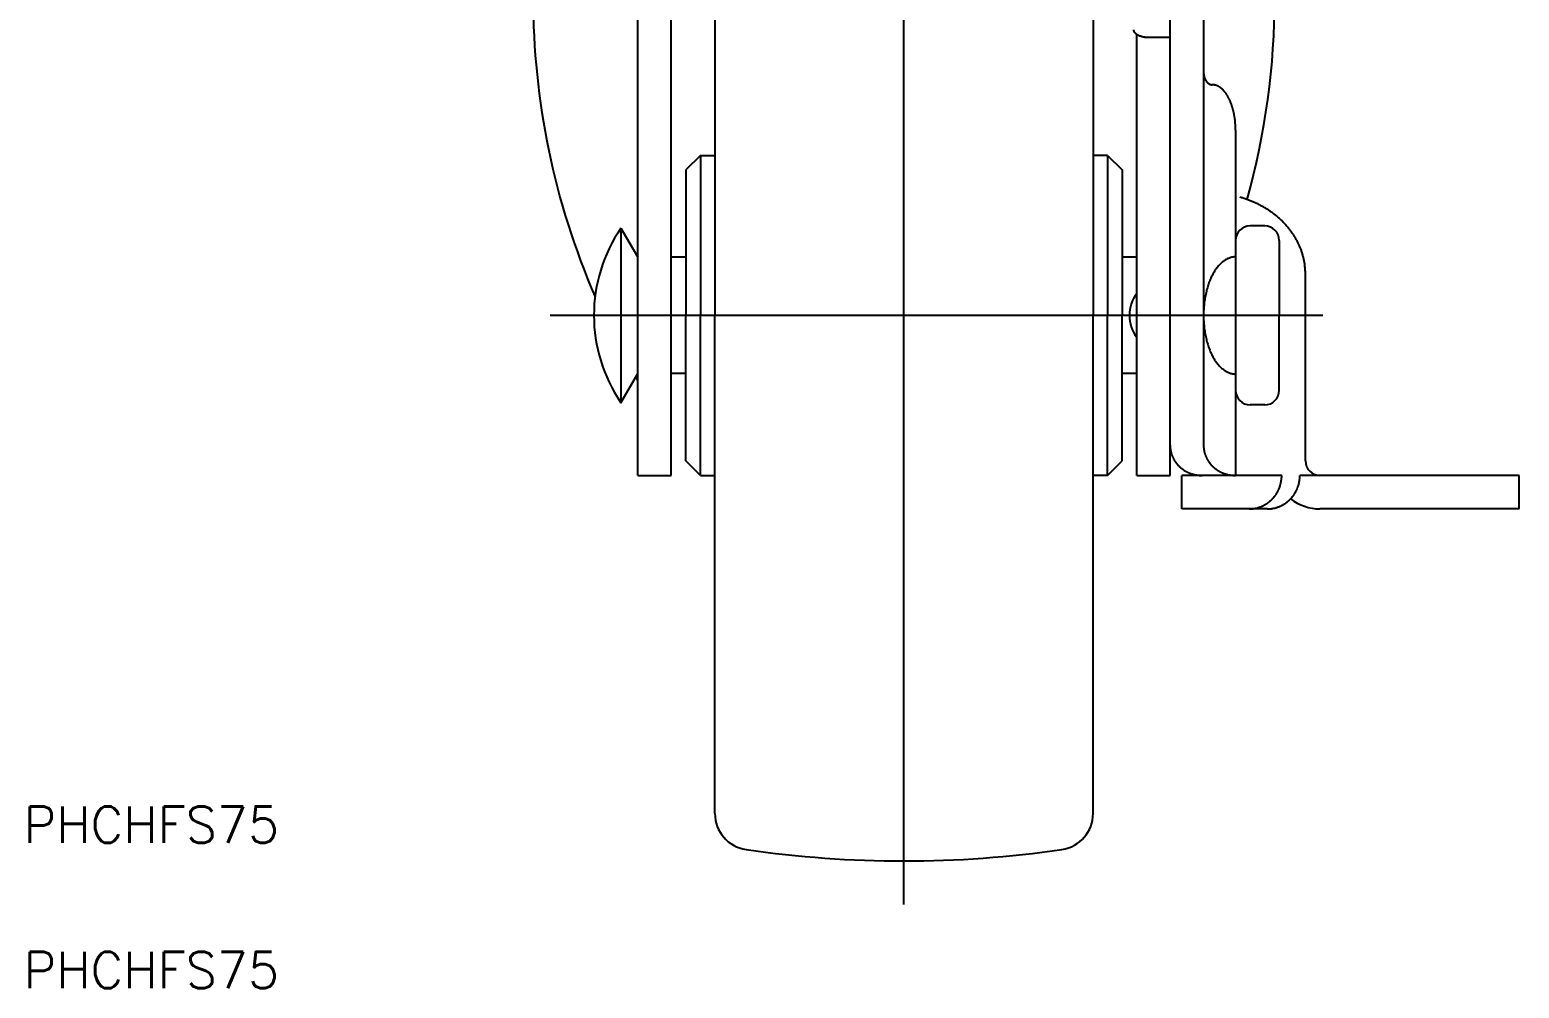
# Model space of a CAD drawing. Extents: x 398 to 641, y 301 to 546.
# Drawn here: x 398 to 500.4, y 301.1 to 367 of the extents above; entities that cross this region are included whole.
import ezdxf

# ---------------------------------------------------------------- set-up
doc = ezdxf.new("R2010")
doc.units = 0
doc.linetypes.add('CENTER2', pattern=[28.575, 19.05, -3.175, 3.175, -3.175])
doc.layers.get('0').update_dxf_attribs({"linetype": 'CONTINUOUS'})
doc.layers.add('CENTER', color=1, linetype='CENTER2')
doc.styles.get("Standard").update_dxf_attribs({"font": 'txt.shx'})

msp = doc.modelspace()

# ---------------------------------------------------------------- linework, layer by layer
at = {"color": 7, "linetype": 'CONTINUOUS'}
for p, q in [((439.83, 336.37), (439.83, 385.37)), ((442.13, 336.37), (442.13, 385.38)), ((476.43, 336.37), (476.43, 385.37)), ((445.13, 381.6), (445.13, 347.37)), ((471.13, 381.6), (471.13, 347.37)), ((478.73, 380.56), (478.73, 338.44)), ((474.13, 336.37), (474.13, 366.68)), ((476.43, 366.47), (474.93, 366.47)), ((480.93, 360.1), (480.93, 336.37)), ((444.13, 358.37), (443.13, 357.37)), ((444.13, 358.37), (444.13, 347.37)), ((444.13, 358.37), (445.13, 358.37)), ((472.13, 358.37), (471.13, 358.37)), ((472.13, 358.37), (472.13, 347.37)), ((472.13, 358.37), (473.13, 357.37)), ((443.13, 357.37), (443.13, 347.37)), ((473.13, 357.37), (473.13, 347.37)), ((438.67, 353.37), (438.67, 341.37)), ((438.67, 353.37), (439.83, 351.37)), ((482.93, 353.52), (481.93, 353.52)), ((483.93, 352.52), (483.93, 347.37)), ((443.13, 351.37), (442.13, 351.37)), ((474.13, 351.37), (473.13, 351.37)), ((485.73, 337.37), (485.73, 350.23)), ((443.13, 337.37), (443.13, 347.37)), ((444.13, 336.37), (444.13, 347.37)), ((445.13, 313.13), (445.13, 347.37)), ((471.13, 313.13), (471.13, 347.37)), ((472.13, 336.37), (472.13, 347.37)), ((473.13, 337.37), (473.13, 347.37)), ((483.93, 342.22), (483.93, 347.37)), ((438.67, 341.37), (439.83, 343.37)), ((443.13, 343.37), (442.13, 343.37)), ((474.13, 343.37), (473.13, 343.37)), ((482.93, 341.22), (481.93, 341.22)), ((444.13, 336.37), (443.13, 337.37)), ((472.13, 336.37), (473.13, 337.37)), ((439.83, 336.37), (442.13, 336.37)), ((444.13, 336.37), (445.13, 336.37)), ((472.13, 336.37), (471.13, 336.37)), ((474.13, 336.37), (476.43, 336.37)), ((477.24, 334.07), (477.24, 336.37)), ((484.1, 336.37), (477.24, 336.37)), ((500.43, 336.37), (485.35, 336.37)), ((500.43, 334.07), (500.43, 336.37)), ((483.11, 334.07), (477.24, 334.07)), ((500.43, 334.07), (486.73, 334.07))]:
    msp.add_line(p, q, dxfattribs=at)
for points in [[(474.93, 366.47, 0), (474.92, 366.47, 0), (474.9, 366.47, 0), (474.89, 366.47, 0), (474.88, 366.47, 0), (474.87, 366.47, 0), (474.86, 366.47, 0), (474.84, 366.47, 0), (474.83, 366.47, 0), (474.82, 366.47, 0), (474.81, 366.47, 0), (474.8, 366.47, 0), (474.78, 366.48, 0), (474.77, 366.48, 0), (474.76, 366.48, 0), (474.75, 366.48, 0), (474.73, 366.48, 0), (474.72, 366.48, 0), (474.71, 366.48, 0), (474.7, 366.48, 0), (474.69, 366.49, 0), (474.67, 366.49, 0), (474.66, 366.49, 0), (474.65, 366.49, 0), (474.64, 366.49, 0), (474.63, 366.49, 0), (474.62, 366.5, 0), (474.6, 366.5, 0), (474.59, 366.5, 0), (474.58, 366.5, 0), (474.57, 366.5, 0), (474.56, 366.51, 0), (474.55, 366.51, 0), (474.54, 366.51, 0), (474.52, 366.51, 0), (474.51, 366.52, 0), (474.5, 366.52, 0), (474.49, 366.52, 0), (474.48, 366.53, 0), (474.47, 366.53, 0), (474.46, 366.53, 0), (474.45, 366.54, 0), (474.44, 366.54, 0), (474.43, 366.54, 0), (474.42, 366.55, 0), (474.4, 366.55, 0), (474.39, 366.55, 0), (474.38, 366.56, 0), (474.37, 366.56, 0), (474.36, 366.56, 0), (474.35, 366.57, 0), (474.34, 366.57, 0), (474.33, 366.57, 0), (474.32, 366.58, 0), (474.31, 366.58, 0), (474.3, 366.59, 0), (474.3, 366.59, 0), (474.29, 366.59, 0), (474.28, 366.6, 0), (474.27, 366.6, 0), (474.26, 366.61, 0), (474.25, 366.61, 0), (474.24, 366.62, 0), (474.23, 366.62, 0), (474.22, 366.62, 0), (474.21, 366.63, 0), (474.2, 366.63, 0), (474.2, 366.64, 0), (474.19, 366.64, 0), (474.18, 366.65, 0), (474.17, 366.65, 0), (474.16, 366.66, 0), (474.16, 366.66, 0), (474.15, 366.67, 0), (474.14, 366.67, 0), (474.13, 366.68, 0), (474.13, 366.68, 0), (474.12, 366.69, 0), (474.11, 366.69, 0), (474.11, 366.7, 0), (474.1, 366.7, 0), (474.09, 366.71, 0), (474.08, 366.72, 0), (474.08, 366.72, 0), (474.07, 366.73, 0), (474.06, 366.73, 0), (474.06, 366.74, 0), (474.05, 366.74, 0), (474.05, 366.75, 0), (474.04, 366.75, 0), (474.04, 366.76, 0), (474.03, 366.77, 0), (474.02, 366.77, 0), (474.02, 366.78, 0), (474.01, 366.79, 0), (474.01, 366.79, 0), (474, 366.8, 0), (474, 366.8, 0), (474, 366.81, 0), (473.99, 366.81, 0), (473.99, 366.82, 0), (473.98, 366.83, 0), (473.98, 366.83, 0), (473.98, 366.84, 0), (473.97, 366.85, 0), (473.97, 366.85, 0), (473.96, 366.86, 0), (473.96, 366.86, 0), (473.96, 366.87, 0), (473.96, 366.88, 0), (473.95, 366.88, 0), (473.95, 366.89, 0), (473.95, 366.9, 0), (473.95, 366.9, 0), (473.94, 366.91, 0), (473.94, 366.92, 0), (473.94, 366.92, 0), (473.94, 366.93, 0), (473.94, 366.94, 0), (473.93, 366.94, 0), (473.93, 366.95, 0), (473.93, 366.95, 0), (473.93, 366.96, 0), (473.93, 366.97, 0), (473.93, 366.97, 0), (473.93, 366.98, 0), (473.93, 366.99, 0), (473.93, 366.99, 0), (473.93, 367, 0)], [(478.73, 364.11, 0), (478.73, 364.1, 0), (478.73, 364.09, 0), (478.73, 364.08, 0), (478.73, 364.07, 0), (478.73, 364.06, 0), (478.73, 364.05, 0), (478.73, 364.04, 0), (478.73, 364.02, 0), (478.73, 364.01, 0), (478.73, 364, 0), (478.73, 363.99, 0), (478.74, 363.98, 0), (478.74, 363.97, 0), (478.74, 363.96, 0), (478.74, 363.95, 0), (478.74, 363.94, 0), (478.74, 363.93, 0), (478.74, 363.92, 0), (478.74, 363.91, 0), (478.75, 363.89, 0), (478.75, 363.88, 0), (478.75, 363.87, 0), (478.75, 363.86, 0), (478.75, 363.85, 0), (478.76, 363.84, 0), (478.76, 363.83, 0), (478.76, 363.82, 0), (478.76, 363.81, 0), (478.77, 363.8, 0), (478.77, 363.79, 0), (478.77, 363.78, 0), (478.77, 363.77, 0), (478.78, 363.76, 0), (478.78, 363.75, 0), (478.78, 363.74, 0), (478.79, 363.73, 0), (478.79, 363.72, 0), (478.79, 363.71, 0), (478.8, 363.7, 0), (478.8, 363.69, 0), (478.8, 363.68, 0), (478.81, 363.67, 0), (478.81, 363.66, 0), (478.81, 363.65, 0), (478.82, 363.64, 0), (478.82, 363.63, 0), (478.83, 363.62, 0), (478.83, 363.62, 0), (478.83, 363.61, 0), (478.84, 363.6, 0), (478.84, 363.59, 0), (478.85, 363.58, 0), (478.85, 363.57, 0), (478.86, 363.56, 0), (478.86, 363.55, 0), (478.87, 363.55, 0), (478.87, 363.54, 0), (478.88, 363.53, 0), (478.88, 363.52, 0), (478.88, 363.51, 0), (478.89, 363.5, 0), (478.89, 363.5, 0), (478.9, 363.49, 0), (478.9, 363.48, 0), (478.91, 363.47, 0), (478.92, 363.46, 0), (478.92, 363.46, 0), (478.93, 363.45, 0), (478.93, 363.44, 0), (478.94, 363.44, 0), (478.94, 363.43, 0), (478.95, 363.42, 0), (478.95, 363.42, 0), (478.96, 363.41, 0), (478.97, 363.4, 0), (478.97, 363.39, 0), (478.98, 363.39, 0), (478.98, 363.38, 0), (478.99, 363.38, 0), (479, 363.37, 0), (479, 363.36, 0), (479.01, 363.36, 0), (479.01, 363.35, 0), (479.02, 363.35, 0), (479.03, 363.34, 0), (479.03, 363.33, 0), (479.04, 363.33, 0), (479.05, 363.32, 0), (479.05, 363.32, 0), (479.06, 363.31, 0), (479.07, 363.31, 0), (479.07, 363.3, 0), (479.08, 363.3, 0), (479.09, 363.3, 0), (479.09, 363.29, 0), (479.1, 363.29, 0), (479.11, 363.28, 0), (479.11, 363.28, 0), (479.12, 363.27, 0), (479.13, 363.27, 0), (479.13, 363.27, 0), (479.14, 363.26, 0), (479.15, 363.26, 0), (479.15, 363.26, 0), (479.16, 363.25, 0), (479.17, 363.25, 0), (479.18, 363.25, 0), (479.18, 363.25, 0), (479.19, 363.24, 0), (479.2, 363.24, 0), (479.2, 363.24, 0), (479.21, 363.24, 0), (479.22, 363.23, 0), (479.23, 363.23, 0), (479.23, 363.23, 0), (479.24, 363.23, 0), (479.25, 363.23, 0), (479.26, 363.23, 0), (479.26, 363.22, 0), (479.27, 363.22, 0), (479.28, 363.22, 0), (479.29, 363.22, 0), (479.29, 363.22, 0), (479.3, 363.22, 0), (479.31, 363.22, 0), (479.31, 363.22, 0), (479.32, 363.22, 0), (479.33, 363.22, 0)], [(480.93, 360.1, 0), (480.93, 360.13, 0), (480.93, 360.17, 0), (480.93, 360.21, 0), (480.93, 360.25, 0), (480.93, 360.29, 0), (480.93, 360.33, 0), (480.92, 360.36, 0), (480.92, 360.4, 0), (480.92, 360.44, 0), (480.92, 360.48, 0), (480.92, 360.52, 0), (480.91, 360.55, 0), (480.91, 360.59, 0), (480.91, 360.63, 0), (480.9, 360.67, 0), (480.9, 360.7, 0), (480.89, 360.74, 0), (480.89, 360.78, 0), (480.89, 360.82, 0), (480.88, 360.86, 0), (480.88, 360.89, 0), (480.87, 360.93, 0), (480.87, 360.97, 0), (480.86, 361, 0), (480.86, 361.04, 0), (480.85, 361.08, 0), (480.84, 361.11, 0), (480.84, 361.15, 0), (480.83, 361.18, 0), (480.82, 361.22, 0), (480.81, 361.26, 0), (480.81, 361.29, 0), (480.8, 361.33, 0), (480.79, 361.36, 0), (480.78, 361.4, 0), (480.78, 361.43, 0), (480.77, 361.47, 0), (480.76, 361.5, 0), (480.75, 361.53, 0), (480.74, 361.57, 0), (480.73, 361.6, 0), (480.72, 361.63, 0), (480.71, 361.67, 0), (480.7, 361.7, 0), (480.69, 361.73, 0), (480.68, 361.77, 0), (480.67, 361.8, 0), (480.66, 361.83, 0), (480.65, 361.86, 0), (480.64, 361.89, 0), (480.63, 361.93, 0), (480.61, 361.96, 0), (480.6, 361.99, 0), (480.59, 362.02, 0), (480.58, 362.05, 0), (480.57, 362.08, 0), (480.55, 362.11, 0), (480.54, 362.14, 0), (480.53, 362.16, 0), (480.51, 362.19, 0), (480.5, 362.22, 0), (480.49, 362.25, 0), (480.47, 362.28, 0), (480.46, 362.3, 0), (480.45, 362.33, 0), (480.43, 362.36, 0), (480.42, 362.38, 0), (480.4, 362.41, 0), (480.39, 362.44, 0), (480.37, 362.46, 0), (480.36, 362.49, 0), (480.34, 362.51, 0), (480.33, 362.53, 0), (480.31, 362.56, 0), (480.3, 362.58, 0), (480.28, 362.6, 0), (480.27, 362.63, 0), (480.25, 362.65, 0), (480.23, 362.67, 0), (480.22, 362.69, 0), (480.2, 362.71, 0), (480.18, 362.73, 0), (480.17, 362.75, 0), (480.15, 362.77, 0), (480.13, 362.79, 0), (480.12, 362.81, 0), (480.1, 362.83, 0), (480.08, 362.85, 0), (480.07, 362.87, 0), (480.05, 362.88, 0), (480.03, 362.9, 0), (480.01, 362.92, 0), (480, 362.94, 0), (479.98, 362.95, 0), (479.96, 362.97, 0), (479.94, 362.98, 0), (479.92, 363, 0), (479.9, 363.01, 0), (479.89, 363.02, 0), (479.87, 363.04, 0), (479.85, 363.05, 0), (479.83, 363.06, 0), (479.81, 363.07, 0), (479.79, 363.08, 0), (479.77, 363.1, 0), (479.76, 363.11, 0), (479.74, 363.12, 0), (479.72, 363.12, 0), (479.7, 363.13, 0), (479.68, 363.14, 0), (479.66, 363.15, 0), (479.64, 363.16, 0), (479.62, 363.17, 0), (479.6, 363.17, 0), (479.58, 363.18, 0), (479.56, 363.19, 0), (479.55, 363.19, 0), (479.52, 363.19, 0), (479.51, 363.2, 0), (479.49, 363.2, 0), (479.47, 363.21, 0), (479.45, 363.21, 0), (479.43, 363.21, 0), (479.41, 363.21, 0), (479.39, 363.22, 0), (479.37, 363.22, 0), (479.35, 363.22, 0), (479.33, 363.22, 0)], [(485.73, 350.23, 0), (485.73, 350.28, 0), (485.73, 350.34, 0), (485.73, 350.39, 0), (485.72, 350.45, 0), (485.72, 350.5, 0), (485.72, 350.56, 0), (485.71, 350.61, 0), (485.71, 350.66, 0), (485.7, 350.72, 0), (485.7, 350.77, 0), (485.69, 350.82, 0), (485.68, 350.88, 0), (485.68, 350.93, 0), (485.67, 350.99, 0), (485.66, 351.04, 0), (485.65, 351.09, 0), (485.64, 351.15, 0), (485.63, 351.2, 0), (485.62, 351.25, 0), (485.6, 351.31, 0), (485.59, 351.36, 0), (485.58, 351.41, 0), (485.56, 351.47, 0), (485.55, 351.52, 0), (485.53, 351.57, 0), (485.52, 351.62, 0), (485.5, 351.68, 0), (485.48, 351.73, 0), (485.47, 351.78, 0), (485.45, 351.83, 0), (485.43, 351.89, 0), (485.41, 351.94, 0), (485.39, 351.99, 0), (485.37, 352.04, 0), (485.35, 352.09, 0), (485.33, 352.14, 0), (485.3, 352.19, 0), (485.28, 352.24, 0), (485.26, 352.29, 0), (485.23, 352.34, 0), (485.21, 352.39, 0), (485.18, 352.44, 0), (485.16, 352.49, 0), (485.13, 352.54, 0), (485.1, 352.59, 0), (485.07, 352.64, 0), (485.05, 352.69, 0), (485.02, 352.74, 0), (484.99, 352.79, 0), (484.96, 352.83, 0), (484.93, 352.88, 0), (484.9, 352.93, 0), (484.87, 352.98, 0), (484.83, 353.02, 0), (484.8, 353.07, 0), (484.77, 353.12, 0), (484.73, 353.16, 0), (484.7, 353.21, 0), (484.67, 353.25, 0), (484.63, 353.3, 0), (484.59, 353.35, 0), (484.56, 353.39, 0), (484.52, 353.43, 0), (484.48, 353.48, 0), (484.44, 353.52, 0), (484.41, 353.56, 0), (484.37, 353.61, 0), (484.33, 353.65, 0), (484.29, 353.69, 0), (484.25, 353.74, 0), (484.21, 353.78, 0), (484.17, 353.82, 0), (484.12, 353.86, 0), (484.08, 353.9, 0), (484.04, 353.94, 0), (483.99, 353.98, 0), (483.95, 354.02, 0), (483.91, 354.06, 0), (483.86, 354.1, 0), (483.82, 354.14, 0), (483.77, 354.18, 0), (483.73, 354.21, 0), (483.68, 354.25, 0), (483.63, 354.29, 0), (483.58, 354.32, 0), (483.54, 354.36, 0), (483.49, 354.4, 0), (483.44, 354.43, 0), (483.39, 354.47, 0), (483.34, 354.5, 0), (483.29, 354.54, 0), (483.24, 354.57, 0), (483.19, 354.6, 0), (483.14, 354.64, 0), (483.09, 354.67, 0), (483.04, 354.7, 0), (482.99, 354.73, 0), (482.93, 354.76, 0), (482.88, 354.8, 0), (482.83, 354.83, 0), (482.77, 354.86, 0), (482.72, 354.88, 0), (482.67, 354.91, 0), (482.61, 354.94, 0), (482.56, 354.97, 0), (482.5, 355, 0), (482.45, 355.03, 0), (482.39, 355.05, 0), (482.33, 355.08, 0), (482.28, 355.11, 0), (482.22, 355.13, 0), (482.16, 355.15, 0), (482.11, 355.18, 0), (482.05, 355.2, 0), (481.99, 355.23, 0), (481.93, 355.25, 0), (481.88, 355.27, 0), (481.82, 355.3, 0), (481.76, 355.32, 0), (481.7, 355.34, 0), (481.64, 355.36, 0), (481.58, 355.38, 0), (481.52, 355.4, 0), (481.46, 355.42, 0), (481.4, 355.44, 0), (481.34, 355.45, 0), (481.28, 355.47, 0), (481.22, 355.49, 0)], [(480.93, 351.39, 0), (480.87, 351.39, 0), (480.82, 351.39, 0), (480.77, 351.38, 0), (480.71, 351.37, 0), (480.66, 351.36, 0), (480.61, 351.35, 0), (480.55, 351.33, 0), (480.5, 351.31, 0), (480.45, 351.29, 0), (480.39, 351.27, 0), (480.34, 351.25, 0), (480.29, 351.22, 0), (480.24, 351.19, 0), (480.19, 351.15, 0), (480.14, 351.12, 0), (480.09, 351.08, 0), (480.04, 351.05, 0), (479.99, 351, 0), (479.94, 350.96, 0), (479.89, 350.92, 0), (479.85, 350.87, 0), (479.8, 350.82, 0), (479.75, 350.77, 0), (479.71, 350.71, 0), (479.66, 350.66, 0), (479.62, 350.6, 0), (479.58, 350.54, 0), (479.53, 350.48, 0), (479.49, 350.41, 0), (479.45, 350.35, 0), (479.41, 350.28, 0), (479.37, 350.21, 0), (479.34, 350.14, 0), (479.3, 350.07, 0), (479.26, 350, 0), (479.23, 349.92, 0), (479.19, 349.84, 0), (479.16, 349.76, 0), (479.13, 349.68, 0), (479.1, 349.6, 0), (479.07, 349.52, 0), (479.04, 349.44, 0), (479.01, 349.35, 0), (478.99, 349.26, 0), (478.96, 349.18, 0), (478.94, 349.09, 0), (478.92, 349, 0), (478.9, 348.91, 0), (478.88, 348.81, 0), (478.86, 348.72, 0), (478.84, 348.63, 0), (478.82, 348.53, 0), (478.81, 348.44, 0), (478.8, 348.34, 0), (478.78, 348.25, 0), (478.77, 348.15, 0), (478.76, 348.05, 0), (478.75, 347.96, 0), (478.75, 347.86, 0), (478.74, 347.76, 0), (478.73, 347.66, 0), (478.73, 347.56, 0), (478.73, 347.46, 0), (478.73, 347.37, 0), (478.73, 347.27, 0), (478.73, 347.17, 0), (478.73, 347.07, 0), (478.74, 346.97, 0), (478.75, 346.87, 0), (478.75, 346.78, 0), (478.76, 346.68, 0), (478.77, 346.58, 0), (478.78, 346.48, 0), (478.8, 346.39, 0), (478.81, 346.29, 0), (478.82, 346.2, 0), (478.84, 346.1, 0), (478.86, 346.01, 0), (478.88, 345.92, 0), (478.9, 345.83, 0), (478.92, 345.74, 0), (478.94, 345.64, 0), (478.96, 345.56, 0), (478.99, 345.47, 0), (479.01, 345.38, 0), (479.04, 345.3, 0), (479.07, 345.21, 0), (479.1, 345.13, 0), (479.13, 345.05, 0), (479.16, 344.97, 0), (479.19, 344.89, 0), (479.23, 344.81, 0), (479.26, 344.74, 0), (479.3, 344.66, 0), (479.34, 344.59, 0), (479.37, 344.52, 0), (479.41, 344.45, 0), (479.45, 344.38, 0), (479.49, 344.32, 0), (479.53, 344.25, 0), (479.58, 344.19, 0), (479.62, 344.13, 0), (479.66, 344.08, 0), (479.71, 344.02, 0), (479.75, 343.97, 0), (479.8, 343.91, 0), (479.85, 343.86, 0), (479.89, 343.82, 0), (479.94, 343.77, 0), (479.99, 343.73, 0), (480.04, 343.69, 0), (480.09, 343.65, 0), (480.14, 343.61, 0), (480.19, 343.58, 0), (480.24, 343.55, 0), (480.29, 343.51, 0), (480.34, 343.49, 0), (480.39, 343.46, 0), (480.45, 343.44, 0), (480.5, 343.42, 0), (480.55, 343.4, 0), (480.61, 343.38, 0), (480.66, 343.37, 0), (480.71, 343.36, 0), (480.77, 343.35, 0), (480.82, 343.35, 0), (480.87, 343.34, 0), (480.93, 343.34, 0)], [(476.43, 338.44, 0), (476.43, 338.41, 0), (476.43, 338.39, 0), (476.43, 338.36, 0), (476.43, 338.33, 0), (476.43, 338.31, 0), (476.44, 338.29, 0), (476.44, 338.26, 0), (476.44, 338.23, 0), (476.44, 338.21, 0), (476.45, 338.18, 0), (476.45, 338.16, 0), (476.45, 338.13, 0), (476.46, 338.11, 0), (476.46, 338.08, 0), (476.47, 338.06, 0), (476.47, 338.03, 0), (476.48, 338.01, 0), (476.48, 337.98, 0), (476.49, 337.96, 0), (476.49, 337.93, 0), (476.5, 337.91, 0), (476.51, 337.88, 0), (476.52, 337.86, 0), (476.52, 337.84, 0), (476.53, 337.81, 0), (476.54, 337.79, 0), (476.55, 337.76, 0), (476.56, 337.74, 0), (476.57, 337.71, 0), (476.58, 337.69, 0), (476.59, 337.67, 0), (476.6, 337.64, 0), (476.61, 337.62, 0), (476.62, 337.6, 0), (476.63, 337.57, 0), (476.64, 337.55, 0), (476.65, 337.53, 0), (476.66, 337.51, 0), (476.68, 337.48, 0), (476.69, 337.46, 0), (476.7, 337.44, 0), (476.71, 337.42, 0), (476.73, 337.39, 0), (476.74, 337.37, 0), (476.76, 337.35, 0), (476.77, 337.33, 0), (476.79, 337.31, 0), (476.8, 337.29, 0), (476.81, 337.26, 0), (476.83, 337.25, 0), (476.85, 337.22, 0), (476.86, 337.2, 0), (476.88, 337.18, 0), (476.89, 337.16, 0), (476.91, 337.14, 0), (476.93, 337.12, 0), (476.95, 337.1, 0), (476.96, 337.08, 0), (476.98, 337.06, 0), (477, 337.05, 0), (477.02, 337.03, 0), (477.04, 337.01, 0), (477.06, 336.99, 0), (477.07, 336.97, 0), (477.09, 336.95, 0), (477.11, 336.94, 0), (477.13, 336.92, 0), (477.15, 336.9, 0), (477.17, 336.89, 0), (477.19, 336.87, 0), (477.21, 336.85, 0), (477.23, 336.84, 0), (477.25, 336.82, 0), (477.28, 336.8, 0), (477.3, 336.79, 0), (477.32, 336.77, 0), (477.34, 336.76, 0), (477.36, 336.74, 0), (477.38, 336.73, 0), (477.41, 336.71, 0), (477.43, 336.7, 0), (477.45, 336.69, 0), (477.48, 336.67, 0), (477.5, 336.66, 0), (477.52, 336.65, 0), (477.55, 336.63, 0), (477.57, 336.62, 0), (477.59, 336.61, 0), (477.62, 336.6, 0), (477.64, 336.59, 0), (477.66, 336.58, 0), (477.69, 336.56, 0), (477.71, 336.55, 0), (477.74, 336.54, 0), (477.76, 336.53, 0), (477.79, 336.52, 0), (477.81, 336.51, 0), (477.84, 336.5, 0), (477.86, 336.5, 0), (477.89, 336.49, 0), (477.91, 336.48, 0), (477.94, 336.47, 0), (477.96, 336.46, 0), (477.99, 336.45, 0), (478.02, 336.45, 0), (478.04, 336.44, 0), (478.07, 336.44, 0), (478.1, 336.43, 0), (478.12, 336.42, 0), (478.15, 336.42, 0), (478.17, 336.41, 0), (478.2, 336.41, 0), (478.23, 336.4, 0), (478.25, 336.4, 0), (478.28, 336.39, 0), (478.31, 336.39, 0), (478.33, 336.38, 0), (478.36, 336.38, 0), (478.39, 336.38, 0), (478.41, 336.38, 0), (478.44, 336.37, 0), (478.47, 336.37, 0), (478.49, 336.37, 0), (478.52, 336.37, 0), (478.55, 336.37, 0), (478.57, 336.37, 0), (478.6, 336.37, 0), (478.63, 336.37, 0)], [(478.73, 338.44, 0), (478.73, 338.41, 0), (478.73, 338.39, 0), (478.73, 338.36, 0), (478.73, 338.33, 0), (478.73, 338.31, 0), (478.73, 338.29, 0), (478.74, 338.26, 0), (478.74, 338.23, 0), (478.74, 338.21, 0), (478.75, 338.18, 0), (478.75, 338.16, 0), (478.75, 338.13, 0), (478.76, 338.11, 0), (478.76, 338.08, 0), (478.77, 338.06, 0), (478.77, 338.03, 0), (478.78, 338.01, 0), (478.78, 337.98, 0), (478.79, 337.96, 0), (478.8, 337.93, 0), (478.8, 337.91, 0), (478.81, 337.88, 0), (478.82, 337.86, 0), (478.82, 337.84, 0), (478.83, 337.81, 0), (478.84, 337.79, 0), (478.85, 337.76, 0), (478.86, 337.74, 0), (478.87, 337.71, 0), (478.88, 337.69, 0), (478.89, 337.67, 0), (478.9, 337.64, 0), (478.91, 337.62, 0), (478.92, 337.6, 0), (478.93, 337.57, 0), (478.94, 337.55, 0), (478.95, 337.53, 0), (478.96, 337.51, 0), (478.98, 337.48, 0), (478.99, 337.46, 0), (479, 337.44, 0), (479.01, 337.42, 0), (479.03, 337.39, 0), (479.04, 337.37, 0), (479.06, 337.35, 0), (479.07, 337.33, 0), (479.08, 337.31, 0), (479.1, 337.29, 0), (479.12, 337.26, 0), (479.13, 337.25, 0), (479.15, 337.22, 0), (479.16, 337.2, 0), (479.18, 337.18, 0), (479.19, 337.16, 0), (479.21, 337.14, 0), (479.23, 337.12, 0), (479.25, 337.1, 0), (479.26, 337.08, 0), (479.28, 337.06, 0), (479.3, 337.05, 0), (479.32, 337.03, 0), (479.34, 337.01, 0), (479.36, 336.99, 0), (479.37, 336.97, 0), (479.39, 336.95, 0), (479.41, 336.94, 0), (479.43, 336.92, 0), (479.45, 336.9, 0), (479.47, 336.89, 0), (479.49, 336.87, 0), (479.51, 336.85, 0), (479.53, 336.84, 0), (479.56, 336.82, 0), (479.58, 336.8, 0), (479.6, 336.79, 0), (479.62, 336.77, 0), (479.64, 336.76, 0), (479.66, 336.74, 0), (479.69, 336.73, 0), (479.71, 336.71, 0), (479.73, 336.7, 0), (479.75, 336.69, 0), (479.77, 336.67, 0), (479.8, 336.66, 0), (479.82, 336.65, 0), (479.85, 336.63, 0), (479.87, 336.62, 0), (479.89, 336.61, 0), (479.92, 336.6, 0), (479.94, 336.59, 0), (479.96, 336.58, 0), (479.99, 336.56, 0), (480.01, 336.55, 0), (480.04, 336.54, 0), (480.06, 336.53, 0), (480.09, 336.52, 0), (480.11, 336.51, 0), (480.14, 336.5, 0), (480.16, 336.5, 0), (480.19, 336.49, 0), (480.21, 336.48, 0), (480.24, 336.47, 0), (480.26, 336.46, 0), (480.29, 336.45, 0), (480.32, 336.45, 0), (480.34, 336.44, 0), (480.37, 336.44, 0), (480.39, 336.43, 0), (480.42, 336.42, 0), (480.45, 336.42, 0), (480.47, 336.41, 0), (480.5, 336.41, 0), (480.53, 336.4, 0), (480.55, 336.4, 0), (480.58, 336.39, 0), (480.61, 336.39, 0), (480.63, 336.38, 0), (480.66, 336.38, 0), (480.69, 336.38, 0), (480.71, 336.38, 0), (480.74, 336.37, 0), (480.77, 336.37, 0), (480.79, 336.37, 0), (480.82, 336.37, 0), (480.85, 336.37, 0), (480.87, 336.37, 0), (480.9, 336.37, 0), (480.93, 336.37, 0)], [(481.86, 334.07, 0), (481.89, 334.07, 0), (481.91, 334.07, 0), (481.94, 334.07, 0), (481.97, 334.07, 0), (482, 334.07, 0), (482.02, 334.07, 0), (482.05, 334.07, 0), (482.08, 334.08, 0), (482.11, 334.08, 0), (482.13, 334.08, 0), (482.16, 334.09, 0), (482.19, 334.09, 0), (482.21, 334.1, 0), (482.24, 334.1, 0), (482.27, 334.11, 0), (482.3, 334.11, 0), (482.32, 334.12, 0), (482.35, 334.12, 0), (482.38, 334.13, 0), (482.4, 334.13, 0), (482.43, 334.14, 0), (482.46, 334.15, 0), (482.48, 334.16, 0), (482.51, 334.17, 0), (482.54, 334.17, 0), (482.56, 334.18, 0), (482.59, 334.19, 0), (482.61, 334.2, 0), (482.64, 334.21, 0), (482.66, 334.22, 0), (482.69, 334.23, 0), (482.72, 334.24, 0), (482.74, 334.25, 0), (482.77, 334.26, 0), (482.79, 334.27, 0), (482.82, 334.29, 0), (482.84, 334.3, 0), (482.87, 334.31, 0), (482.89, 334.32, 0), (482.92, 334.34, 0), (482.94, 334.35, 0), (482.96, 334.37, 0), (482.99, 334.38, 0), (483.01, 334.39, 0), (483.03, 334.41, 0), (483.06, 334.42, 0), (483.08, 334.44, 0), (483.1, 334.45, 0), (483.13, 334.47, 0), (483.15, 334.49, 0), (483.17, 334.5, 0), (483.19, 334.52, 0), (483.22, 334.54, 0), (483.24, 334.55, 0), (483.26, 334.57, 0), (483.28, 334.59, 0), (483.3, 334.61, 0), (483.32, 334.62, 0), (483.34, 334.64, 0), (483.36, 334.66, 0), (483.38, 334.68, 0), (483.4, 334.7, 0), (483.42, 334.72, 0), (483.44, 334.74, 0), (483.46, 334.76, 0), (483.48, 334.78, 0), (483.5, 334.8, 0), (483.52, 334.82, 0), (483.54, 334.84, 0), (483.56, 334.86, 0), (483.57, 334.88, 0), (483.59, 334.91, 0), (483.61, 334.93, 0), (483.62, 334.95, 0), (483.64, 334.97, 0), (483.66, 335, 0), (483.68, 335.02, 0), (483.69, 335.04, 0), (483.71, 335.06, 0), (483.72, 335.09, 0), (483.74, 335.11, 0), (483.75, 335.14, 0), (483.77, 335.16, 0), (483.78, 335.18, 0), (483.8, 335.21, 0), (483.81, 335.23, 0), (483.82, 335.26, 0), (483.83, 335.28, 0), (483.85, 335.31, 0), (483.86, 335.33, 0), (483.87, 335.36, 0), (483.88, 335.38, 0), (483.9, 335.41, 0), (483.91, 335.43, 0), (483.92, 335.46, 0), (483.93, 335.49, 0), (483.94, 335.51, 0), (483.95, 335.54, 0), (483.96, 335.56, 0), (483.97, 335.59, 0), (483.98, 335.62, 0), (483.99, 335.64, 0), (483.99, 335.67, 0), (484, 335.7, 0), (484.01, 335.73, 0), (484.02, 335.75, 0), (484.02, 335.78, 0), (484.03, 335.81, 0), (484.04, 335.83, 0), (484.05, 335.86, 0), (484.05, 335.89, 0), (484.06, 335.92, 0), (484.06, 335.94, 0), (484.07, 335.97, 0), (484.07, 336, 0), (484.07, 336.03, 0), (484.08, 336.06, 0), (484.08, 336.08, 0), (484.09, 336.11, 0), (484.09, 336.14, 0), (484.09, 336.17, 0), (484.09, 336.2, 0), (484.1, 336.23, 0), (484.1, 336.25, 0), (484.1, 336.28, 0), (484.1, 336.31, 0), (484.1, 336.34, 0), (484.1, 336.37, 0)], [(483.11, 334.07, 0), (483.14, 334.07, 0), (483.16, 334.07, 0), (483.19, 334.07, 0), (483.22, 334.07, 0), (483.25, 334.07, 0), (483.27, 334.07, 0), (483.3, 334.07, 0), (483.33, 334.08, 0), (483.36, 334.08, 0), (483.38, 334.08, 0), (483.41, 334.09, 0), (483.44, 334.09, 0), (483.46, 334.1, 0), (483.49, 334.1, 0), (483.52, 334.11, 0), (483.55, 334.11, 0), (483.57, 334.12, 0), (483.6, 334.12, 0), (483.63, 334.13, 0), (483.65, 334.13, 0), (483.68, 334.14, 0), (483.71, 334.15, 0), (483.73, 334.16, 0), (483.76, 334.17, 0), (483.79, 334.17, 0), (483.81, 334.18, 0), (483.84, 334.19, 0), (483.86, 334.2, 0), (483.89, 334.21, 0), (483.92, 334.22, 0), (483.94, 334.23, 0), (483.97, 334.24, 0), (483.99, 334.25, 0), (484.02, 334.26, 0), (484.04, 334.27, 0), (484.07, 334.29, 0), (484.09, 334.3, 0), (484.12, 334.31, 0), (484.14, 334.32, 0), (484.17, 334.34, 0), (484.19, 334.35, 0), (484.21, 334.37, 0), (484.24, 334.38, 0), (484.26, 334.39, 0), (484.28, 334.41, 0), (484.31, 334.42, 0), (484.33, 334.44, 0), (484.35, 334.45, 0), (484.38, 334.47, 0), (484.4, 334.49, 0), (484.42, 334.5, 0), (484.44, 334.52, 0), (484.47, 334.54, 0), (484.49, 334.55, 0), (484.51, 334.57, 0), (484.53, 334.59, 0), (484.55, 334.61, 0), (484.57, 334.62, 0), (484.59, 334.64, 0), (484.61, 334.66, 0), (484.63, 334.68, 0), (484.65, 334.7, 0), (484.67, 334.72, 0), (484.69, 334.74, 0), (484.71, 334.76, 0), (484.73, 334.78, 0), (484.75, 334.8, 0), (484.77, 334.82, 0), (484.79, 334.84, 0), (484.8, 334.86, 0), (484.82, 334.88, 0), (484.84, 334.91, 0), (484.86, 334.93, 0), (484.87, 334.95, 0), (484.89, 334.97, 0), (484.91, 335, 0), (484.93, 335.02, 0), (484.94, 335.04, 0), (484.96, 335.06, 0), (484.97, 335.09, 0), (484.99, 335.11, 0), (485, 335.14, 0), (485.02, 335.16, 0), (485.03, 335.18, 0), (485.05, 335.21, 0), (485.06, 335.23, 0), (485.07, 335.26, 0), (485.08, 335.28, 0), (485.1, 335.31, 0), (485.11, 335.33, 0), (485.12, 335.36, 0), (485.13, 335.38, 0), (485.15, 335.41, 0), (485.16, 335.43, 0), (485.17, 335.46, 0), (485.18, 335.49, 0), (485.19, 335.51, 0), (485.2, 335.54, 0), (485.21, 335.56, 0), (485.22, 335.59, 0), (485.23, 335.62, 0), (485.24, 335.64, 0), (485.25, 335.67, 0), (485.25, 335.7, 0), (485.26, 335.73, 0), (485.27, 335.75, 0), (485.27, 335.78, 0), (485.28, 335.81, 0), (485.29, 335.83, 0), (485.29, 335.86, 0), (485.3, 335.89, 0), (485.31, 335.92, 0), (485.31, 335.94, 0), (485.32, 335.97, 0), (485.32, 336, 0), (485.32, 336.03, 0), (485.33, 336.06, 0), (485.33, 336.08, 0), (485.34, 336.11, 0), (485.34, 336.14, 0), (485.34, 336.17, 0), (485.34, 336.2, 0), (485.35, 336.23, 0), (485.35, 336.25, 0), (485.35, 336.28, 0), (485.35, 336.31, 0), (485.35, 336.34, 0), (485.35, 336.37, 0)]]:
    msp.add_polyline3d(points, dxfattribs=at)
for centre, radius, start, end in [((484.37, 369.21), 51.74, 180, 203.4126), ((431.88, 369.21), 51.74, 344.4392, 0), ((447.41, 347.37), 10.6, 145.5084, 214.4916), ((481.93, 352.52), 1, 90, 180), ((482.93, 352.52), 1, 0, 90), ((476.13, 347.37), 2.5, 143.1329, 216.8671), ((484.37, 369.21), 51.74, 210.2755, 210.5872), ((481.93, 342.22), 1, 180, 270), ((482.93, 342.22), 1, 270, 0), ((486.73, 337.37), 1, 180, 270), ((486.73, 337.37), 3.3, 232.2587, 270), ((447.63, 313.13), 2.5, 180, 261.6727), ((468.63, 313.13), 2.5, 278.3273, 0), ((458.13, 384.87), 75, 261.6727, 278.3273)]:
    msp.add_arc(centre, radius, start, end, dxfattribs=at)
at = {"layer": 'CENTER', "color": 1, "linetype": 'CONTINUOUS'}
for p, q in [((458.13, 306.87), (458.13, 470.06)), ((486.93, 347.37), (433.81, 347.37))]:
    msp.add_line(p, q, dxfattribs=at)

# ---------------------------------------------------------------- texts
at = {"color": 7, "linetype": 'CONTINUOUS'}
for p in [(397.6, 311.12), (397.6, 301.12)]:
    msp.add_text('PHCHFS75', height=2.5, dxfattribs=at).set_placement(p)

doc.saveas('drawing.dxf')
